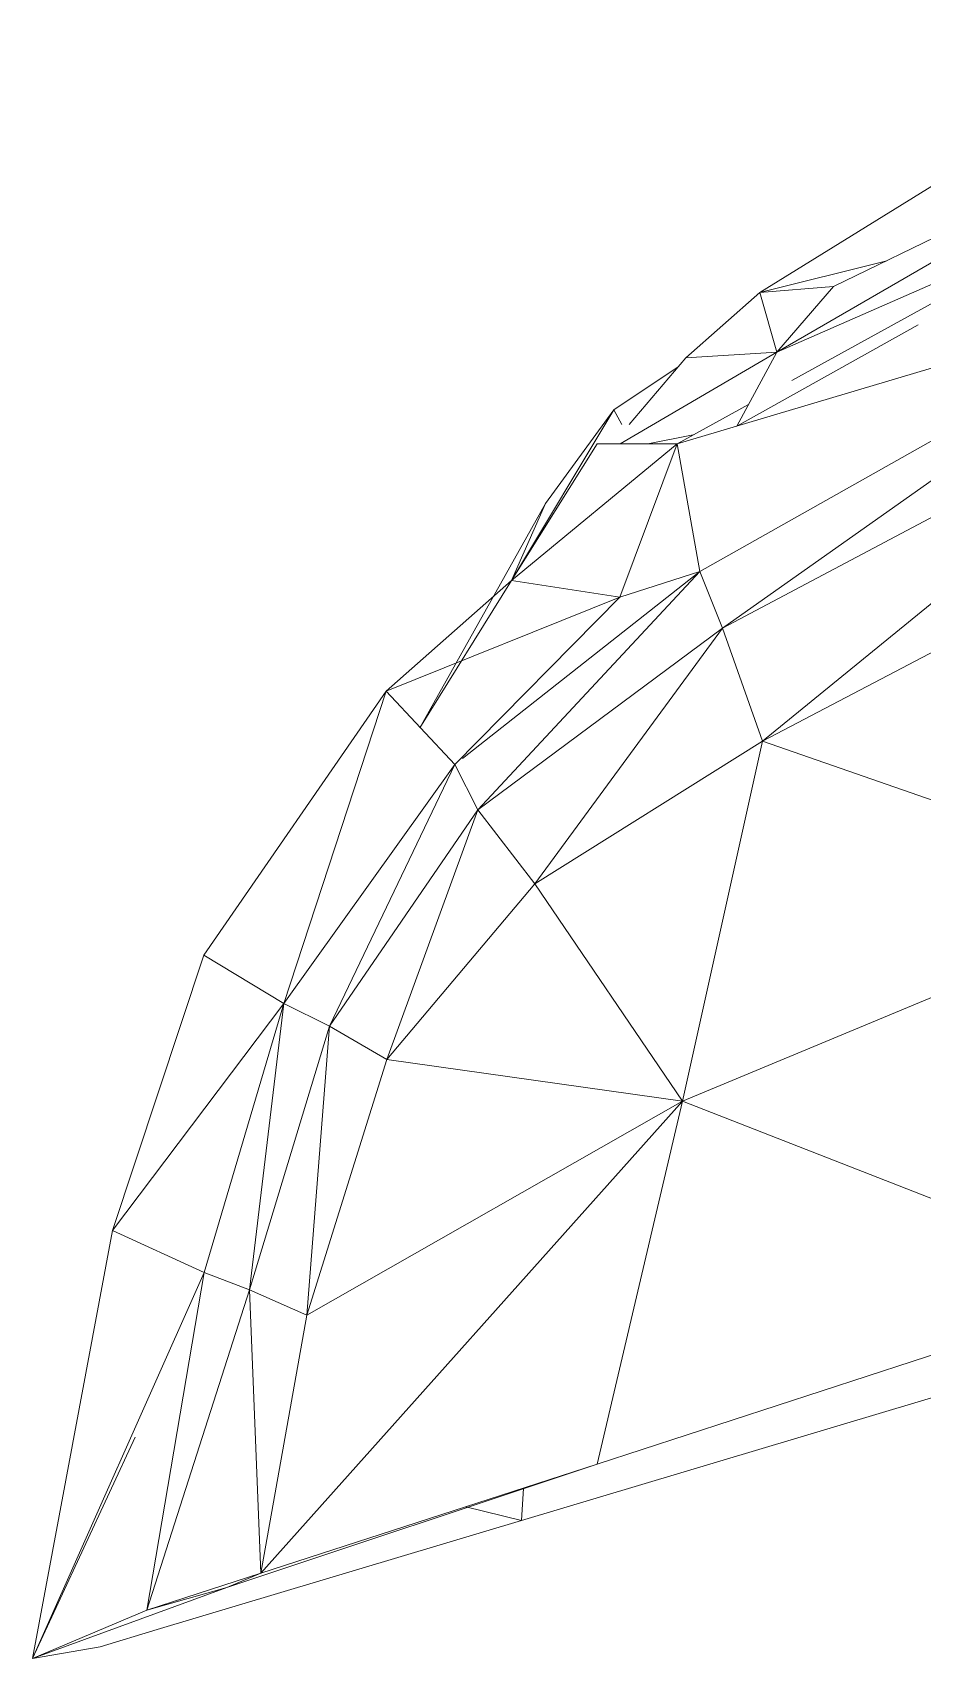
# Model space of a CAD drawing. Header units: inches. Extents: x -4830 to -242, y 9551 to 12925.
# Drawn here: x -4207.95 to -4204.93, y 10668.45 to 10673.98 of the extents above; entities that cross this region are included whole.
import ezdxf

# ---------------------------------------------------------------- set-up
doc = ezdxf.new("R2010")
doc.units = ezdxf.units.IN
doc.header["$MEASUREMENT"] = 0
for name, color, linetype, lineweight in [('0-1', 7, 'Continuous', 5), ('0-2', 7, 'Continuous', 9), ('A-GENM', 5, 'Continuous', 9)]:
    doc.layers.add(name, color=color, linetype=linetype, lineweight=lineweight)

# ---------------------------------------------------------------- blocks, each defined once
blk = doc.blocks.new('Land_Rover_Evoque_-_SUV_Car_Vehicle_Automobile_13067 - Land Rover EVOQUE_dwg-V132-FLOOR PLAN - 2ND FLOOR')
at = {"layer": 'A-GENM'}
for p, q in [((-0.98348, 0.83579), (-0.94716, 0.8582)), ((-0.94571, 0.8516), (-0.98202, 0.83064)), ((-0.94571, 0.8516), (-0.97712, 0.83629)), ((-0.98072, 0.82818), (-0.94592, 0.84734)), ((-0.95412, 0.84283), (-0.98202, 0.83064)), ((-0.98348, 0.83579), (-0.97253, 0.83852)), ((-0.94494, 0.83633), (-0.99061, 0.82273)), ((-0.98986, 0.83013), (-0.98348, 0.83579)), ((-0.98865, 0.81172), (-0.94494, 0.83633)), ((-0.94494, 0.83633), (-0.98669, 0.80684)), ((-0.98348, 0.83579), (-0.97712, 0.83629)), ((-0.98202, 0.83064), (-0.98348, 0.83579)), ((-0.98202, 0.83064), (-0.97712, 0.83629)), ((-0.96981, 0.83299), (-0.98546, 0.82425)), ((-0.98202, 0.83064), (-0.99552, 0.82272)), ((-0.99473, 0.82438), (-0.98986, 0.83013)), ((-0.98202, 0.83064), (-0.98986, 0.83013)), ((-0.98202, 0.83064), (-0.98546, 0.82425)), ((-0.99051, 0.82936), (-0.99606, 0.82566)), ((-0.98669, 0.80684), (-0.94297, 0.82998)), ((-0.94297, 0.82998), (-0.98323, 0.79709)), ((-0.99061, 0.82273), (-0.98445, 0.82612)), ((-1.00489, 0.81095), (-0.99606, 0.82566)), ((-1.00196, 0.81757), (-0.99606, 0.82566)), ((-0.99537, 0.82438), (-0.99606, 0.82566)), ((-0.98921, 0.82351), (-0.99313, 0.82273)), ((-1.00489, 0.81095), (-0.99061, 0.82273)), ((-1.00489, 0.81095), (-0.99751, 0.82272)), ((-0.99751, 0.82272), (-0.99061, 0.82273)), ((-0.99553, 0.8095), (-0.99061, 0.82273)), ((-0.98865, 0.81172), (-0.99061, 0.82273)), ((-1.00196, 0.81757), (-1.01279, 0.79824)), ((-1.00196, 0.81757), (-1.00489, 0.81095)), ((-0.94246, 0.8185), (-0.98323, 0.79709)), ((-1.00489, 0.81095), (-1.01569, 0.8014)), ((-1.00489, 0.81095), (-1.01279, 0.79824)), ((-0.98865, 0.81172), (-1.0091, 0.79559)), ((-0.98865, 0.81172), (-1.00779, 0.79115)), ((-1.00489, 0.81095), (-0.99553, 0.8095)), ((-0.99553, 0.8095), (-0.98865, 0.81172)), ((-0.98865, 0.81172), (-0.98669, 0.80684)), ((-0.99553, 0.8095), (-1.01569, 0.8014)), ((-0.99553, 0.8095), (-1.00976, 0.79506)), ((-0.98669, 0.80684), (-1.00779, 0.79115)), ((-1.00288, 0.78478), (-0.98669, 0.80684)), ((-0.98669, 0.80684), (-0.98323, 0.79709)), ((-1.01569, 0.8014), (-1.03142, 0.77862)), ((-1.01569, 0.8014), (-1.0245, 0.77446)), ((-1.01569, 0.8014), (-1.00976, 0.79506)), ((-1.00288, 0.78478), (-0.98323, 0.79709)), ((-0.99013, 0.76603), (-0.98323, 0.79709)), ((-0.98323, 0.79709), (-0.9464, 0.78428)), ((-1.0245, 0.77446), (-1.00976, 0.79506)), ((-1.02057, 0.77251), (-1.00976, 0.79506)), ((-1.00779, 0.79115), (-1.00976, 0.79506)), ((-1.02057, 0.77251), (-1.00779, 0.79115)), ((-1.00779, 0.79115), (-1.01564, 0.76963)), ((-1.00288, 0.78478), (-1.00779, 0.79115)), ((-1.00288, 0.78478), (-1.01564, 0.76963)), ((-0.99013, 0.76603), (-1.00288, 0.78478)), ((-0.99013, 0.76603), (-0.9464, 0.78428)), ((-1.03927, 0.75489), (-1.03142, 0.77862)), ((-1.03142, 0.77862), (-1.0245, 0.77446)), ((-1.03927, 0.75489), (-1.0245, 0.77446)), ((-1.03139, 0.75125), (-1.0245, 0.77446)), ((-1.02746, 0.74978), (-1.0245, 0.77446)), ((-1.0245, 0.77446), (-1.02057, 0.77251)), ((-1.02746, 0.74978), (-1.02057, 0.77251)), ((-1.02254, 0.74759), (-1.02057, 0.77251)), ((-1.02057, 0.77251), (-1.01564, 0.76963)), ((-1.02254, 0.74759), (-1.01564, 0.76963)), ((-0.99013, 0.76603), (-1.01564, 0.76963)), ((-1.02649, 0.72533), (-0.99013, 0.76603)), ((-1.02254, 0.74759), (-0.99013, 0.76603)), ((-0.99013, 0.76603), (-0.99751, 0.73472)), ((-0.99013, 0.76603), (-0.94986, 0.75029)), ((-1.03927, 0.75489), (-1.04618, 0.71797)), ((-1.03927, 0.75489), (-1.03139, 0.75125)), ((-1.04618, 0.71797), (-1.03139, 0.75125)), ((-1.03139, 0.75125), (-1.03632, 0.72213)), ((-1.03139, 0.75125), (-1.02746, 0.74978)), ((-0.99751, 0.73472), (-0.94986, 0.75029)), ((-1.03632, 0.72213), (-1.02746, 0.74978)), ((-1.02746, 0.74978), (-1.02649, 0.72533)), ((-1.02746, 0.74978), (-1.02254, 0.74759)), ((-1.02649, 0.72533), (-1.02254, 0.74759)), ((-1.00402, 0.72988), (-0.95936, 0.74323)), ((-1.04618, 0.71797), (-1.03732, 0.73705)), ((-0.99751, 0.73472), (-1.02944, 0.72411)), ((-1.02649, 0.72533), (-0.99751, 0.73472)), ((-1.02649, 0.72533), (-0.99751, 0.73472)), ((-1.00402, 0.72988), (-1.00385, 0.73267)), ((-1.00402, 0.72988), (-1.00882, 0.73106)), ((-1.00402, 0.72988), (-1.03543, 0.72046)), ((-1.03632, 0.72213), (-1.02649, 0.72533)), ((-1.02649, 0.72533), (-1.02944, 0.72411)), ((-1.04618, 0.71797), (-1.02944, 0.72411)), ((-1.03632, 0.72213), (-1.02944, 0.72411)), ((-1.04618, 0.71797), (-1.03632, 0.72213)), ((-1.03543, 0.72046), (-1.04034, 0.71897)), ((-1.04034, 0.71897), (-1.04618, 0.71797))]:
    blk.add_line(p, q, dxfattribs=at)
blk = doc.blocks.new('Land_Rover_Evoque_-_SUV_Car_Vehicle_Automobile_13067 - Land_Rover_Evoque_-_SUV_Car_Vehicle_Automobile_13067-V133-FLOOR PLAN - 2ND FLOOR')
at = {"xscale": 39.40029010366786, "yscale": 39.40029010366786, "zscale": 39.40029010366786, "rotation": 180}
blk.add_blockref('Land_Rover_Evoque_-_SUV_Car_Vehicle_Automobile_13067 - Land Rover EVOQUE_dwg-V132-FLOOR PLAN - 2ND FLOOR', (-0.0262, 10.2696), dxfattribs=at)
blk = doc.blocks.new('CTR  - Topography_rvt-1-FLOOR PLAN - 2ND FLOOR')
at = {"layer": '0-2', "rotation": 180}
blk.add_blockref('Land_Rover_Evoque_-_SUV_Car_Vehicle_Automobile_13067 - Land_Rover_Evoque_-_SUV_Car_Vehicle_Automobile_13067-V133-FLOOR PLAN - 2ND FLOOR', (-4166.7572, 10650.4329), dxfattribs=at)

msp = doc.modelspace()

# ---------------------------------------------------------------- block references
at = {"layer": '0-1'}
msp.add_blockref('CTR  - Topography_rvt-1-FLOOR PLAN - 2ND FLOOR', (0, 0), dxfattribs=at)

doc.saveas('drawing.dxf')
